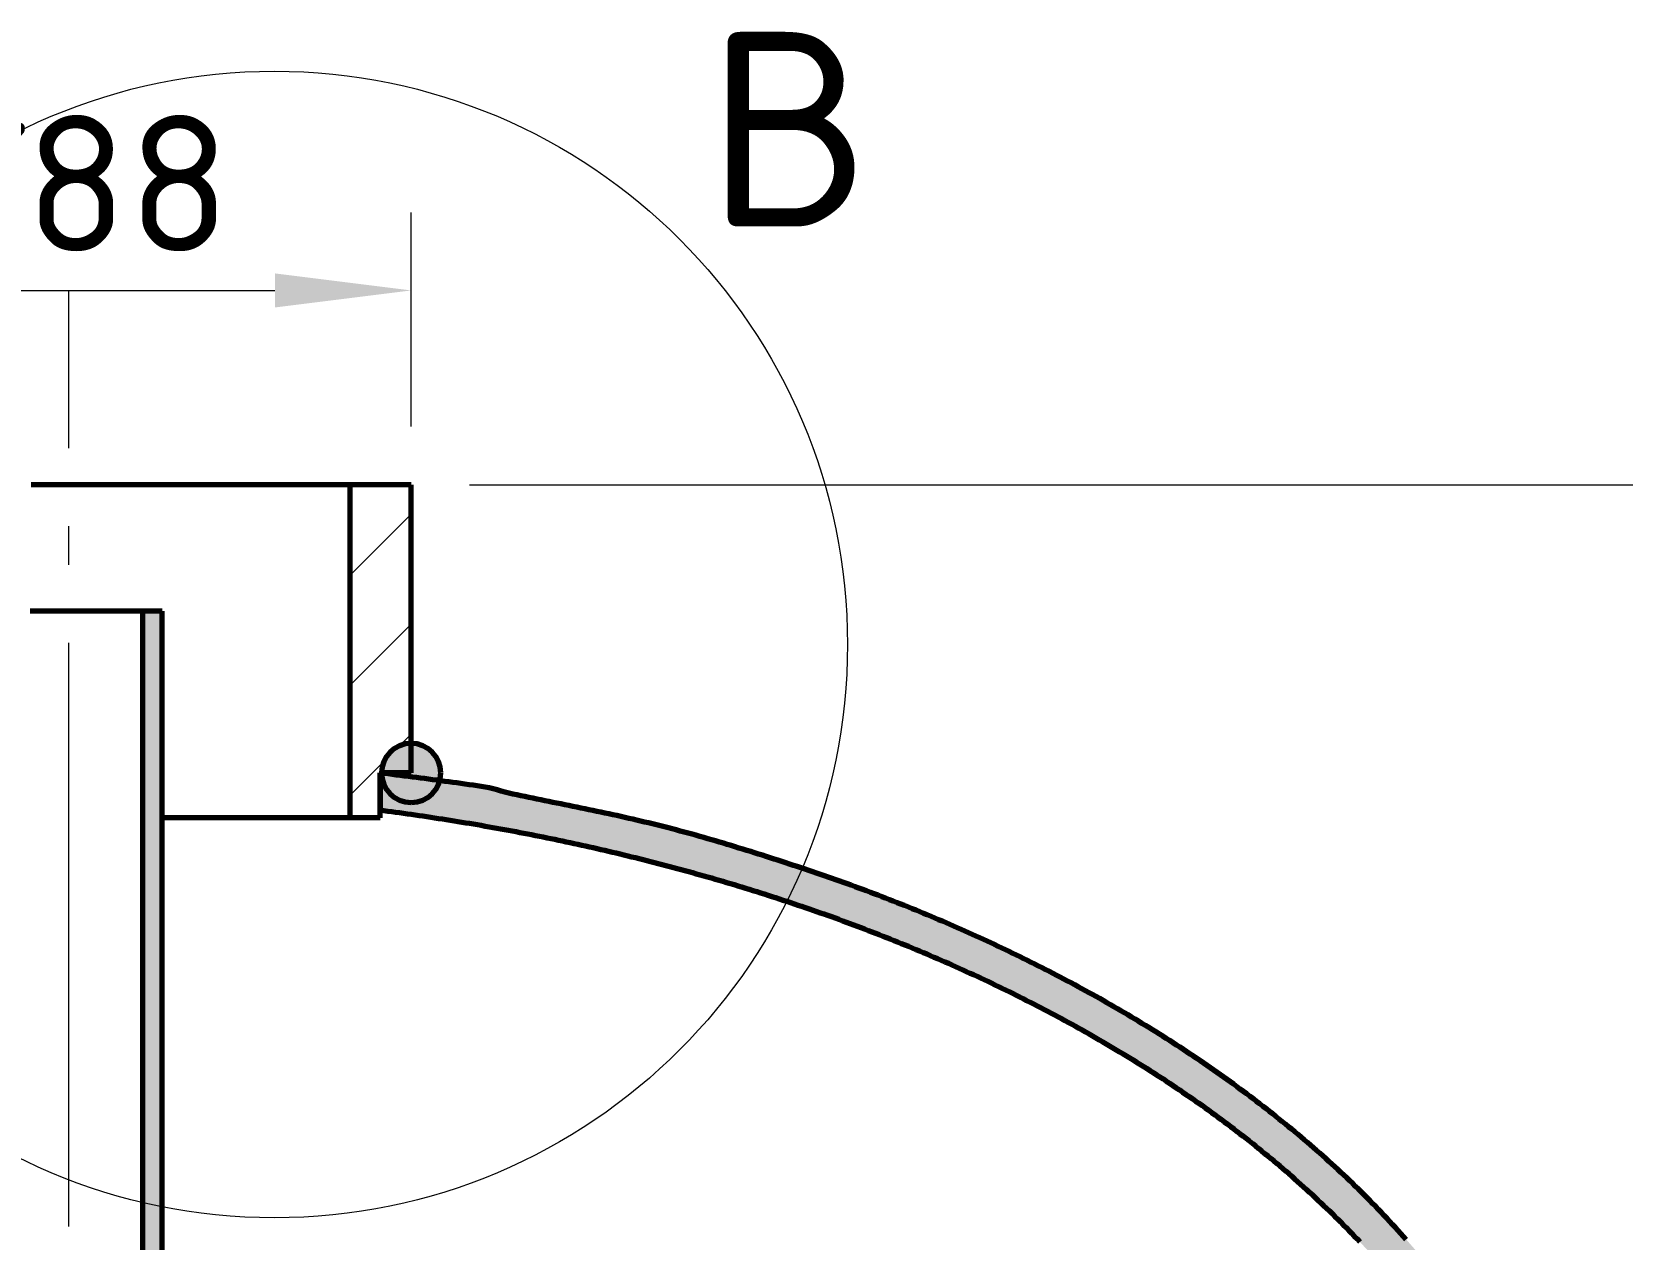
# Model space of a CAD drawing. Header units: millimetres. Extents: x 0 to 2382, y 0 to 420.
# Drawn here: x 763.05 to 803.92, y 284.65 to 315.67 of the extents above; entities that cross this region are included whole.
import ezdxf
from ezdxf.enums import TextEntityAlignment as Align

# ---------------------------------------------------------------- set-up
doc = ezdxf.new("R2010")
doc.units = ezdxf.units.MM
doc.linetypes.add('IRAM-F-TRAZO-PUNTO', pattern=[20, 15, -2, 1, -2])
for name, color, linetype, lineweight in [('01-VISIBLE', 7, 'CONTINUOUS', 70), ('03-EJE', 1, 'IRAM-F-TRAZO-PUNTO', 18), ('04-COTA', 3, 'CONTINUOUS', 18), ('05-RAYADO', 8, 'CONTINUOUS', 18), ('06-TEXTO', 7, 'CONTINUOUS', 25), ('08-FINA', 5, 'CONTINUOUS', 18)]:
    doc.layers.add(name, color=color, linetype=linetype, lineweight=lineweight)
doc.styles.add('ISO3098', font='isocpeur.ttf')
doc.dimstyles.new('FLAMA-IRAM', dxfattribs={"dimtxt": 3.5, "dimasz": 3.5, "dimexe": 2, "dimexo": 1.5, "dimgap": 1, "dimtad": 1, "dimdec": 1, "dimtxsty": 'ISO3098', "dimblk": 'IRAM_FLECHA', "dimblk1": 'IRAM_FLECHA', "dimblk2": 'IRAM_FLECHA', "dimcen": 2.5, "dimclrd": 256, "dimclre": 256, "dimclrt": 256, "dimazin": 3, "dimtfac": 1, "dimtmove": 0, "dimatfit": 3, "dimlwd": 18, "dimlwe": 18})

# ---------------------------------------------------------------- blocks, each defined once
blk = doc.blocks.new('IRAM_FLECHA')
blk.add_solid([(0, 0), (-1, 0.125), (-1, -0.125)])

msp = doc.modelspace()

# ---------------------------------------------------------------- hatches: boundary and pattern name
at = {"layer": '05-RAYADO'}
h = msp.add_hatch(dxfattribs=at)
h.set_pattern_fill('ANSI31', scale=0.62992)
h.paths.add_polyline_path([(772.8, 296.628), (772.002, 296.628), (772.002, 295.474), (771.22, 295.474), (771.22, 304.028), (772.8, 304.028)])
h = msp.add_hatch(color=7, dxfattribs=at)
h.dxf.hatch_style = 1
h.paths.add_polyline_path([(765.9, 300.788), (766.4, 300.788), (766.4, 115.922), (765.9, 115.922)])
h = msp.add_hatch(color=7, dxfattribs=at)
h.dxf.hatch_style = 1
h.paths.add_polyline_path([(773.56, 296.628), (773.559, 296.588), (773.556, 296.548), (773.55, 296.508), (773.543, 296.469), (773.534, 296.43), (773.522, 296.391), (773.509, 296.354), (773.493, 296.317), (773.476, 296.281), (773.457, 296.245), (773.435, 296.211), (773.412, 296.178), (773.388, 296.147), (773.362, 296.116), (773.334, 296.087), (773.305, 296.06), (773.274, 296.034), (773.242, 296.01), (773.209, 295.987), (773.174, 295.967), (773.139, 295.948), (773.102, 295.931), (773.065, 295.916), (773.027, 295.903), (772.989, 295.892), (772.949, 295.883), (772.91, 295.876), (772.87, 295.871), (772.83, 295.869), (772.79, 295.868), (772.75, 295.87), (772.71, 295.874), (772.67, 295.879), (772.631, 295.887), (772.592, 295.897), (772.554, 295.909), (772.516, 295.923), (772.479, 295.939), (772.443, 295.957), (772.408, 295.977), (772.375, 295.998), (772.342, 296.022), (772.311, 296.047), (772.281, 296.073), (772.252, 296.102), (772.225, 296.131), (772.2, 296.162), (772.176, 296.195), (772.154, 296.228), (772.134, 296.263), (772.115, 296.298), (772.099, 296.335), (772.084, 296.372), (772.072, 296.411), (772.061, 296.449), (772.053, 296.489), (772.047, 296.528), (772.042, 296.568), (772.04, 296.608), (772.04, 296.648), (772.042, 296.688), (772.047, 296.728), (772.053, 296.768), (772.061, 296.807), (772.072, 296.846), (772.084, 296.884), (772.099, 296.921), (772.115, 296.958), (772.134, 296.994), (772.154, 297.028), (772.176, 297.062), (772.2, 297.094), (772.225, 297.125), (772.252, 297.155), (772.281, 297.183), (772.311, 297.21), (772.342, 297.235), (772.375, 297.258), (772.408, 297.28), (772.443, 297.299), (772.479, 297.317), (772.516, 297.333), (772.554, 297.347), (772.592, 297.359), (772.631, 297.369), (772.67, 297.377), (772.71, 297.383), (772.75, 297.387), (772.79, 297.388), (772.83, 297.388), (772.87, 297.385), (772.91, 297.38), (772.949, 297.373), (772.989, 297.364), (773.027, 297.353), (773.065, 297.34), (773.102, 297.325), (773.139, 297.309), (773.174, 297.29), (773.209, 297.269), (773.242, 297.247), (773.274, 297.222), (773.305, 297.197), (773.334, 297.169), (773.362, 297.14), (773.388, 297.11), (773.412, 297.078), (773.435, 297.045), (773.457, 297.011), (773.476, 296.976), (773.493, 296.94), (773.509, 296.903), (773.522, 296.865), (773.534, 296.827), (773.543, 296.788), (773.55, 296.748), (773.556, 296.708), (773.559, 296.668)])
h = msp.add_hatch(color=7, dxfattribs=at)
h.dxf.hatch_style = 1
h.paths.add_polyline_path([(802.05, 271.552), (802.05, 269.177), (801.1, 269.177), (801.1, 271.552), (802.05, 273.452), (802.05, 273.553), (802.049, 273.654), (802.049, 273.755), (802.047, 273.857), (802.046, 273.958), (802.043, 274.059), (802.041, 274.16), (802.037, 274.261), (802.032, 274.362), (802.027, 274.463), (802.02, 274.564), (802.012, 274.665), (802.003, 274.766), (801.992, 274.866), (801.979, 274.967), (801.964, 275.067), (801.949, 275.167), (801.932, 275.267), (801.915, 275.367), (801.898, 275.466), (801.88, 275.566), (801.862, 275.665), (801.843, 275.765), (801.825, 275.864), (801.806, 275.964), (801.786, 276.063), (801.766, 276.162), (801.746, 276.261), (801.725, 276.36), (801.704, 276.459), (801.683, 276.558), (801.66, 276.657), (801.638, 276.756), (801.615, 276.854), (801.591, 276.953), (801.566, 277.051), (801.541, 277.149), (801.515, 277.247), (801.489, 277.344), (801.461, 277.442), (801.433, 277.539), (801.404, 277.636), (801.374, 277.732), (801.343, 277.829), (801.311, 277.925), (801.279, 278.021), (801.246, 278.116), (801.212, 278.212), (801.177, 278.307), (801.142, 278.402), (801.106, 278.496), (801.069, 278.59), (801.032, 278.684), (800.994, 278.778), (800.955, 278.872), (800.915, 278.965), (800.875, 279.058), (800.835, 279.15), (800.794, 279.243), (800.752, 279.335), (800.71, 279.427), (800.668, 279.519), (800.625, 279.611), (800.581, 279.702), (800.537, 279.793), (800.492, 279.884), (800.447, 279.974), (800.402, 280.065), (800.356, 280.155), (800.309, 280.245), (800.262, 280.334), (800.214, 280.424), (800.166, 280.513), (800.117, 280.601), (800.068, 280.69), (800.019, 280.778), (799.969, 280.866), (799.918, 280.953), (799.867, 281.041), (799.815, 281.128), (799.763, 281.214), (799.71, 281.301), (799.657, 281.387), (799.603, 281.473), (799.549, 281.558), (799.494, 281.643), (799.439, 281.728), (799.383, 281.813), (799.327, 281.897), (799.271, 281.981), (799.214, 282.064), (799.156, 282.148), (799.098, 282.231), (799.04, 282.313), (798.981, 282.396), (798.922, 282.478), (798.862, 282.559), (798.802, 282.641), (798.742, 282.722), (798.681, 282.803), (798.62, 282.883), (798.558, 282.964), (798.496, 283.044), (798.434, 283.123), (798.371, 283.203), (798.308, 283.282), (798.244, 283.36), (798.18, 283.439), (798.116, 283.517), (798.051, 283.595), (797.986, 283.672), (797.921, 283.75), (797.855, 283.827), (797.789, 283.903), (797.722, 283.979), (797.656, 284.055), (797.589, 284.131), (797.521, 284.207), (797.453, 284.282), (797.385, 284.357), (797.317, 284.431), (797.248, 284.505), (797.179, 284.579), (797.109, 284.653), (797.04, 284.726), (796.969, 284.799), (796.899, 284.872), (796.828, 284.944), (796.757, 285.016), (796.686, 285.088), (796.614, 285.16), (796.542, 285.231), (796.47, 285.302), (796.398, 285.372), (796.325, 285.443), (796.252, 285.513), (796.179, 285.582), (796.105, 285.652), (796.031, 285.721), (795.957, 285.79), (795.882, 285.858), (795.808, 285.926), (795.733, 285.994), (795.657, 286.062), (795.582, 286.129), (795.506, 286.196), (795.43, 286.263), (795.354, 286.33), (795.277, 286.396), (795.201, 286.462), (795.124, 286.528), (795.046, 286.593), (794.969, 286.658), (794.891, 286.723), (794.813, 286.787), (794.735, 286.852), (794.657, 286.916), (794.578, 286.979), (794.499, 287.043), (794.42, 287.106), (794.341, 287.169), (794.261, 287.231), (794.181, 287.293), (794.101, 287.355), (794.021, 287.417), (793.941, 287.479), (793.86, 287.54), (793.779, 287.601), (793.698, 287.661), (793.617, 287.722), (793.536, 287.782), (793.454, 287.842), (793.372, 287.901), (793.29, 287.96), (793.208, 288.019), (793.126, 288.078), (793.043, 288.137), (792.96, 288.195), (792.877, 288.253), (792.794, 288.311), (792.711, 288.368), (792.627, 288.425), (792.544, 288.482), (792.46, 288.539), (792.376, 288.595), (792.292, 288.651), (792.207, 288.707), (792.123, 288.763), (792.038, 288.818), (791.953, 288.873), (791.868, 288.928), (791.783, 288.982), (791.697, 289.037), (791.612, 289.091), (791.526, 289.145), (791.44, 289.198), (791.354, 289.252), (791.268, 289.305), (791.182, 289.357), (791.095, 289.41), (791.009, 289.462), (790.922, 289.514), (790.835, 289.566), (790.748, 289.618), (790.661, 289.669), (790.574, 289.72), (790.486, 289.771), (790.398, 289.822), (790.311, 289.872), (790.223, 289.922), (790.135, 289.972), (790.046, 290.022), (789.958, 290.071), (789.87, 290.12), (789.781, 290.169), (789.692, 290.218), (789.603, 290.266), (789.515, 290.314), (789.425, 290.362), (789.336, 290.41), (789.247, 290.457), (789.157, 290.505), (789.068, 290.552), (788.978, 290.599), (788.888, 290.645), (788.798, 290.691), (788.708, 290.738), (788.618, 290.783), (788.528, 290.829), (788.437, 290.874), (788.347, 290.92), (788.256, 290.965), (788.165, 291.009), (788.074, 291.054), (787.983, 291.098), (787.892, 291.142), (787.801, 291.186), (787.71, 291.23), (787.618, 291.273), (787.527, 291.316), (787.435, 291.359), (787.343, 291.402), (787.251, 291.444), (787.16, 291.486), (787.068, 291.529), (786.975, 291.57), (786.883, 291.612), (786.791, 291.653), (786.698, 291.695), (786.606, 291.735), (786.513, 291.776), (786.42, 291.817), (786.328, 291.857), (786.235, 291.897), (786.142, 291.937), (786.049, 291.977), (785.955, 292.016), (785.862, 292.055), (785.769, 292.094), (785.675, 292.133), (785.582, 292.172), (785.488, 292.21), (785.394, 292.248), (785.301, 292.286), (785.207, 292.324), (785.113, 292.362), (785.019, 292.399), (784.925, 292.436), (784.83, 292.473), (784.736, 292.51), (784.642, 292.546), (784.547, 292.583), (784.453, 292.619), (784.358, 292.655), (784.263, 292.69), (784.169, 292.726), (784.074, 292.761), (783.979, 292.796), (783.884, 292.831), (783.789, 292.866), (783.694, 292.9), (783.599, 292.935), (783.503, 292.969), (783.408, 293.003), (783.313, 293.036), (783.217, 293.07), (783.121, 293.103), (783.026, 293.136), (782.93, 293.169), (782.834, 293.202), (782.739, 293.234), (782.643, 293.267), (782.547, 293.299), (782.451, 293.331), (782.355, 293.362), (782.258, 293.394), (782.162, 293.425), (782.066, 293.456), (781.97, 293.487), (781.873, 293.518), (781.777, 293.549), (781.68, 293.579), (781.584, 293.609), (781.487, 293.639), (781.39, 293.669), (781.293, 293.699), (781.197, 293.728), (781.1, 293.757), (781.003, 293.786), (780.906, 293.815), (780.809, 293.844), (780.712, 293.872), (780.614, 293.9), (780.517, 293.929), (780.42, 293.956), (780.323, 293.984), (780.225, 294.012), (780.128, 294.039), (780.03, 294.066), (779.933, 294.093), (779.835, 294.12), (779.738, 294.146), (779.64, 294.173), (779.542, 294.199), (779.444, 294.225), (779.347, 294.251), (779.249, 294.277), (779.151, 294.302), (779.053, 294.327), (778.955, 294.353), (778.857, 294.378), (778.759, 294.402), (778.66, 294.427), (778.562, 294.451), (778.464, 294.476), (778.366, 294.5), (778.267, 294.523), (778.169, 294.547), (778.071, 294.571), (777.972, 294.594), (777.874, 294.617), (777.775, 294.64), (777.676, 294.663), (777.578, 294.685), (777.479, 294.708), (777.38, 294.73), (777.282, 294.752), (777.183, 294.774), (777.084, 294.796), (776.985, 294.817), (776.886, 294.839), (776.787, 294.86), (776.688, 294.881), (776.589, 294.902), (776.49, 294.922), (776.391, 294.943), (776.292, 294.963), (776.193, 294.983), (776.094, 295.003), (775.994, 295.023), (775.895, 295.043), (775.796, 295.062), (775.696, 295.081), (775.597, 295.1), (775.498, 295.119), (775.398, 295.138), (775.299, 295.157), (775.199, 295.175), (775.1, 295.193), (775, 295.211), (774.9, 295.229), (774.801, 295.247), (774.701, 295.264), (774.601, 295.282), (774.502, 295.299), (774.402, 295.316), (774.302, 295.333), (774.202, 295.349), (774.103, 295.366), (774.003, 295.382), (773.903, 295.398), (773.803, 295.414), (773.703, 295.43), (773.603, 295.446), (773.503, 295.461), (773.403, 295.477), (773.303, 295.492), (773.203, 295.507), (773.103, 295.522), (773.003, 295.536), (772.902, 295.551), (772.802, 295.565), (772.702, 295.579), (772.602, 295.593), (772.502, 295.607), (772.401, 295.621), (772.301, 295.634), (772.201, 295.648), (772.1, 295.661), (772, 295.674), (772, 296.628), (772.104, 296.615), (772.208, 296.602), (772.312, 296.588), (772.416, 296.575), (772.52, 296.562), (772.624, 296.548), (772.728, 296.535), (772.832, 296.522), (772.936, 296.508), (773.04, 296.495), (773.144, 296.481), (773.248, 296.467), (773.352, 296.454), (773.456, 296.44), (773.56, 296.426), (773.664, 296.412), (773.768, 296.398), (773.872, 296.384), (773.976, 296.37), (774.08, 296.356), (774.183, 296.341), (774.287, 296.326), (774.391, 296.311), (774.495, 296.295), (774.598, 296.279), (774.702, 296.261), (774.805, 296.242), (774.907, 296.22), (775.008, 296.192), (775.109, 296.161), (775.21, 296.133), (775.312, 296.109), (775.414, 296.085), (775.516, 296.063), (775.619, 296.041), (775.721, 296.019), (775.824, 295.998), (775.927, 295.977), (776.03, 295.956), (776.132, 295.935), (776.235, 295.914), (776.338, 295.893), (776.441, 295.872), (776.543, 295.851), (776.646, 295.83), (776.749, 295.809), (776.852, 295.788), (776.954, 295.767), (777.057, 295.746), (777.16, 295.725), (777.263, 295.704), (777.365, 295.683), (777.468, 295.661), (777.571, 295.64), (777.673, 295.618), (777.776, 295.596), (777.878, 295.574), (777.981, 295.552), (778.083, 295.53), (778.186, 295.507), (778.288, 295.484), (778.39, 295.461), (778.493, 295.438), (778.595, 295.414), (778.697, 295.39), (778.799, 295.366), (778.901, 295.342), (779.003, 295.317), (779.105, 295.292), (779.206, 295.267), (779.308, 295.241), (779.41, 295.215), (779.511, 295.189), (779.613, 295.162), (779.714, 295.135), (779.815, 295.108), (779.917, 295.08), (780.018, 295.053), (780.119, 295.025), (780.22, 294.996), (780.321, 294.967), (780.421, 294.938), (780.522, 294.909), (780.623, 294.88), (780.723, 294.85), (780.824, 294.82), (780.924, 294.79), (781.025, 294.76), (781.125, 294.729), (781.225, 294.698), (781.325, 294.667), (781.426, 294.636), (781.526, 294.605), (781.626, 294.574), (781.726, 294.543), (781.826, 294.511), (781.926, 294.479), (782.026, 294.447), (782.126, 294.415), (782.225, 294.383), (782.325, 294.351), (782.425, 294.319), (782.525, 294.286), (782.624, 294.253), (782.724, 294.22), (782.823, 294.187), (782.923, 294.154), (783.022, 294.12), (783.122, 294.087), (783.221, 294.053), (783.32, 294.019), (783.419, 293.985), (783.518, 293.95), (783.617, 293.916), (783.716, 293.881), (783.815, 293.846), (783.914, 293.811), (784.013, 293.776), (784.111, 293.74), (784.21, 293.704), (784.308, 293.668), (784.407, 293.632), (784.505, 293.595), (784.603, 293.558), (784.701, 293.521), (784.799, 293.484), (784.897, 293.447), (784.995, 293.409), (785.093, 293.371), (785.19, 293.333), (785.288, 293.294), (785.386, 293.256), (785.483, 293.217), (785.58, 293.178), (785.677, 293.138), (785.775, 293.099), (785.872, 293.059), (785.968, 293.019), (786.065, 292.978), (786.162, 292.938), (786.259, 292.897), (786.355, 292.856), (786.452, 292.815), (786.548, 292.774), (786.644, 292.732), (786.74, 292.69), (786.836, 292.648), (786.932, 292.606), (787.028, 292.563), (787.124, 292.52), (787.22, 292.477), (787.315, 292.434), (787.411, 292.391), (787.506, 292.347), (787.601, 292.303), (787.696, 292.259), (787.791, 292.215), (787.886, 292.17), (787.981, 292.125), (788.076, 292.08), (788.171, 292.035), (788.265, 291.99), (788.359, 291.944), (788.454, 291.898), (788.548, 291.852), (788.642, 291.806), (788.736, 291.759), (788.83, 291.712), (788.923, 291.665), (789.017, 291.618), (789.111, 291.57), (789.204, 291.522), (789.297, 291.474), (789.39, 291.426), (789.483, 291.378), (789.576, 291.329), (789.669, 291.28), (789.761, 291.23), (789.854, 291.181), (789.946, 291.131), (790.038, 291.081), (790.13, 291.031), (790.222, 290.98), (790.314, 290.93), (790.406, 290.879), (790.497, 290.827), (790.588, 290.776), (790.68, 290.724), (790.771, 290.672), (790.862, 290.62), (790.952, 290.567), (791.043, 290.514), (791.133, 290.461), (791.224, 290.408), (791.314, 290.355), (791.404, 290.301), (791.494, 290.247), (791.583, 290.192), (791.673, 290.138), (791.762, 290.083), (791.852, 290.028), (791.941, 289.972), (792.03, 289.917), (792.118, 289.861), (792.207, 289.805), (792.295, 289.748), (792.384, 289.692), (792.472, 289.635), (792.56, 289.578), (792.647, 289.52), (792.735, 289.462), (792.822, 289.404), (792.909, 289.346), (792.996, 289.288), (793.083, 289.229), (793.17, 289.17), (793.256, 289.11), (793.343, 289.051), (793.429, 288.991), (793.515, 288.931), (793.6, 288.87), (793.686, 288.809), (793.771, 288.748), (793.856, 288.687), (793.941, 288.626), (794.026, 288.564), (794.11, 288.502), (794.195, 288.439), (794.279, 288.377), (794.363, 288.314), (794.446, 288.25), (794.53, 288.187), (794.613, 288.123), (794.696, 288.059), (794.779, 287.995), (794.861, 287.93), (794.944, 287.865), (795.026, 287.8), (795.108, 287.734), (795.189, 287.668), (795.271, 287.602), (795.352, 287.536), (795.433, 287.469), (795.514, 287.402), (795.594, 287.335), (795.674, 287.268), (795.754, 287.2), (795.834, 287.132), (795.913, 287.063), (795.993, 286.994), (796.072, 286.925), (796.15, 286.856), (796.229, 286.786), (796.307, 286.717), (796.385, 286.646), (796.462, 286.576), (796.54, 286.505), (796.617, 286.434), (796.694, 286.362), (796.77, 286.291), (796.846, 286.219), (796.922, 286.146), (796.998, 286.074), (797.073, 286.001), (797.148, 285.928), (797.223, 285.854), (797.298, 285.78), (797.372, 285.706), (797.446, 285.632), (797.519, 285.557), (797.592, 285.482), (797.665, 285.406), (797.738, 285.331), (797.81, 285.255), (797.882, 285.178), (797.954, 285.102), (798.025, 285.025), (798.096, 284.948), (798.167, 284.87), (798.237, 284.792), (798.307, 284.714), (798.376, 284.636), (798.445, 284.557), (798.514, 284.478), (798.583, 284.398), (798.651, 284.319), (798.719, 284.239), (798.786, 284.158), (798.853, 284.078), (798.92, 283.997), (798.986, 283.915), (799.052, 283.834), (799.117, 283.752), (799.183, 283.67), (799.247, 283.587), (799.312, 283.504), (799.375, 283.421), (799.439, 283.338), (799.502, 283.254), (799.565, 283.17), (799.627, 283.085), (799.689, 283.001), (799.75, 282.915), (799.811, 282.83), (799.872, 282.745), (799.932, 282.659), (799.991, 282.572), (800.05, 282.486), (800.109, 282.399), (800.167, 282.312), (800.225, 282.224), (800.283, 282.136), (800.339, 282.048), (800.396, 281.96), (800.452, 281.871), (800.507, 281.782), (800.562, 281.693), (800.617, 281.603), (800.671, 281.513), (800.724, 281.423), (800.777, 281.332), (800.829, 281.242), (800.881, 281.15), (800.933, 281.059), (800.984, 280.967), (801.034, 280.875), (801.084, 280.783), (801.133, 280.691), (801.182, 280.598), (801.23, 280.505), (801.278, 280.411), (801.325, 280.317), (801.371, 280.223), (801.417, 280.129), (801.463, 280.035), (801.508, 279.94), (801.552, 279.845), (801.595, 279.749), (801.639, 279.654), (801.681, 279.558), (801.723, 279.462), (801.764, 279.365), (801.805, 279.269), (801.845, 279.172), (801.885, 279.075), (801.923, 278.977), (801.962, 278.88), (801.999, 278.782), (802.036, 278.684), (802.073, 278.585), (802.108, 278.487), (802.143, 278.388), (802.178, 278.289), (802.212, 278.189), (802.245, 278.09), (802.277, 277.99), (802.309, 277.89), (802.34, 277.79), (802.37, 277.69), (802.4, 277.589), (802.429, 277.488), (802.458, 277.387), (802.485, 277.286), (802.512, 277.185), (802.539, 277.083), (802.564, 276.982), (802.589, 276.88), (802.613, 276.778), (802.637, 276.676), (802.659, 276.573), (802.682, 276.471), (802.703, 276.368), (802.724, 276.265), (802.743, 276.162), (802.763, 276.059), (802.781, 275.956), (802.799, 275.853), (802.816, 275.749), (802.832, 275.646), (802.848, 275.542), (802.863, 275.438), (802.877, 275.334), (802.89, 275.23), (802.903, 275.126), (802.914, 275.022), (802.925, 274.917), (802.936, 274.813), (802.945, 274.709), (802.954, 274.604), (802.962, 274.5), (802.969, 274.395), (802.976, 274.29), (802.981, 274.186), (802.986, 274.081), (802.991, 273.976), (802.994, 273.871), (802.997, 273.766), (802.998, 273.662), (803, 273.557), (803, 273.452)])

# ---------------------------------------------------------------- linework, layer by layer
at = {"layer": '01-VISIBLE'}
for p, q in [((772.8, 304.028), (771.22, 304.028)), ((771.22, 304.028), (771.22, 295.474)), ((772.8, 296.628), (772.8, 304.028)), ((766.4, 300.788), (765.9, 300.788)), ((765.9, 115.922), (765.9, 300.788)), ((766.4, 115.922), (766.4, 300.788)), ((772, 296.628), (772, 295.674)), ((772.002, 295.474), (772.002, 296.628)), ((772.8, 296.628), (772.002, 296.628)), ((772.002, 295.474), (771.22, 295.474))]:
    msp.add_line(p, q, dxfattribs=at)
for points in [[(771.22, 304.028), (771.16, 304.028), (771.1, 304.028), (771.039, 304.028), (770.979, 304.028), (770.919, 304.028), (770.859, 304.028), (770.799, 304.028), (770.739, 304.028), (770.678, 304.028), (770.618, 304.028), (770.558, 304.028), (770.498, 304.028), (770.438, 304.028), (770.378, 304.028), (770.317, 304.028), (770.257, 304.028), (770.197, 304.028), (770.137, 304.028), (770.077, 304.028), (770.017, 304.028), (769.957, 304.028), (769.896, 304.028), (769.836, 304.028), (769.776, 304.028), (769.716, 304.028), (769.656, 304.028), (769.596, 304.028), (769.535, 304.028), (769.475, 304.028), (769.415, 304.028), (769.355, 304.028), (769.295, 304.028), (769.235, 304.028), (769.174, 304.028), (769.114, 304.028), (769.054, 304.028), (768.994, 304.028), (768.934, 304.028), (768.874, 304.028), (768.813, 304.028), (768.753, 304.028), (768.693, 304.028), (768.633, 304.028), (768.573, 304.028), (768.513, 304.028), (768.452, 304.028), (768.392, 304.028), (768.332, 304.028), (768.272, 304.028), (768.212, 304.028), (768.152, 304.028), (768.091, 304.028), (768.031, 304.028), (767.971, 304.028), (767.911, 304.028), (767.851, 304.028), (767.79, 304.028), (767.73, 304.028), (767.67, 304.028), (767.61, 304.028), (767.55, 304.028), (767.49, 304.028), (767.429, 304.028), (767.369, 304.028), (767.309, 304.028), (767.249, 304.028), (767.189, 304.028), (767.129, 304.028), (767.068, 304.028), (767.008, 304.028), (766.948, 304.028), (766.888, 304.028), (766.828, 304.028), (766.768, 304.028), (766.707, 304.028), (766.647, 304.028), (766.587, 304.028), (766.527, 304.028), (766.467, 304.028), (766.407, 304.028), (766.346, 304.028), (766.286, 304.028), (766.226, 304.028), (766.166, 304.028), (766.106, 304.028), (766.046, 304.028), (765.986, 304.028), (765.925, 304.028), (765.865, 304.028), (765.805, 304.028), (765.745, 304.028), (765.685, 304.028), (765.625, 304.028), (765.564, 304.028), (765.504, 304.028), (765.444, 304.028), (765.384, 304.028), (765.324, 304.028), (765.264, 304.028), (765.203, 304.028), (765.143, 304.028), (765.083, 304.028), (765.023, 304.028), (764.963, 304.028), (764.903, 304.028), (764.842, 304.028), (764.782, 304.028), (764.722, 304.028), (764.662, 304.028), (764.602, 304.028), (764.542, 304.028), (764.481, 304.028), (764.421, 304.028), (764.361, 304.028), (764.301, 304.028), (764.241, 304.028), (764.181, 304.028), (764.12, 304.028), (764.06, 304.028), (764, 304.028), (763.94, 304.028), (763.88, 304.028), (763.819, 304.028), (763.759, 304.028), (763.699, 304.028), (763.639, 304.028), (763.579, 304.028), (763.519, 304.028), (763.458, 304.028), (763.398, 304.028), (763.338, 304.028), (763.278, 304.028), (763.218, 304.028), (763.158, 304.028), (763.097, 304.028), (763.037, 304.028)], [(765.9, 300.788), (765.84, 300.788), (765.779, 300.788), (765.719, 300.788), (765.659, 300.788), (765.598, 300.788), (765.538, 300.788), (765.478, 300.788), (765.417, 300.788), (765.357, 300.788), (765.297, 300.788), (765.237, 300.788), (765.176, 300.788), (765.116, 300.788), (765.056, 300.788), (764.995, 300.788), (764.935, 300.788), (764.875, 300.788), (764.814, 300.788), (764.754, 300.788), (764.694, 300.788), (764.633, 300.788), (764.573, 300.788), (764.513, 300.788), (764.452, 300.788), (764.392, 300.788), (764.332, 300.788), (764.271, 300.788), (764.211, 300.788), (764.151, 300.788), (764.09, 300.788), (764.03, 300.788), (763.97, 300.788), (763.91, 300.788), (763.849, 300.788), (763.789, 300.788), (763.729, 300.788), (763.668, 300.788), (763.608, 300.788), (763.548, 300.788), (763.487, 300.788), (763.427, 300.788), (763.367, 300.788), (763.306, 300.788), (763.246, 300.788), (763.186, 300.788), (763.125, 300.788), (763.065, 300.788), (763.005, 300.788)], [(798.376, 284.636), (798.307, 284.714), (798.237, 284.792), (798.167, 284.87), (798.096, 284.948), (798.025, 285.025), (797.954, 285.102), (797.882, 285.178), (797.81, 285.255), (797.738, 285.331), (797.665, 285.406), (797.592, 285.482), (797.519, 285.557), (797.446, 285.632), (797.372, 285.706), (797.298, 285.78), (797.223, 285.854), (797.148, 285.928), (797.073, 286.001), (796.998, 286.074), (796.922, 286.146), (796.846, 286.219), (796.77, 286.291), (796.694, 286.362), (796.617, 286.434), (796.54, 286.505), (796.462, 286.576), (796.385, 286.646), (796.307, 286.717), (796.229, 286.786), (796.15, 286.856), (796.072, 286.925), (795.993, 286.994), (795.913, 287.063), (795.834, 287.132), (795.754, 287.2), (795.674, 287.268), (795.594, 287.335), (795.514, 287.402), (795.433, 287.469), (795.352, 287.536), (795.271, 287.602), (795.189, 287.668), (795.108, 287.734), (795.026, 287.8), (794.944, 287.865), (794.861, 287.93), (794.779, 287.995), (794.696, 288.059), (794.613, 288.123), (794.53, 288.187), (794.446, 288.25), (794.363, 288.314), (794.279, 288.377), (794.195, 288.439), (794.11, 288.502), (794.026, 288.564), (793.941, 288.626), (793.856, 288.687), (793.771, 288.748), (793.686, 288.809), (793.6, 288.87), (793.515, 288.931), (793.429, 288.991), (793.343, 289.051), (793.256, 289.11), (793.17, 289.17), (793.083, 289.229), (792.996, 289.288), (792.909, 289.346), (792.822, 289.404), (792.735, 289.462), (792.647, 289.52), (792.56, 289.578), (792.472, 289.635), (792.384, 289.692), (792.295, 289.748), (792.207, 289.805), (792.118, 289.861), (792.03, 289.917), (791.941, 289.972), (791.852, 290.028), (791.762, 290.083), (791.673, 290.138), (791.583, 290.192), (791.494, 290.247), (791.404, 290.301), (791.314, 290.355), (791.224, 290.408), (791.133, 290.461), (791.043, 290.514), (790.952, 290.567), (790.862, 290.62), (790.771, 290.672), (790.68, 290.724), (790.588, 290.776), (790.497, 290.827), (790.406, 290.879), (790.314, 290.93), (790.222, 290.98), (790.13, 291.031), (790.038, 291.081), (789.946, 291.131), (789.854, 291.181), (789.761, 291.23), (789.669, 291.28), (789.576, 291.329), (789.483, 291.378), (789.39, 291.426), (789.297, 291.474), (789.204, 291.522), (789.111, 291.57), (789.017, 291.618), (788.923, 291.665), (788.83, 291.712), (788.736, 291.759), (788.642, 291.806), (788.548, 291.852), (788.454, 291.898), (788.359, 291.944), (788.265, 291.99), (788.171, 292.035), (788.076, 292.08), (787.981, 292.125), (787.886, 292.17), (787.791, 292.215), (787.696, 292.259), (787.601, 292.303), (787.506, 292.347), (787.411, 292.391), (787.315, 292.434), (787.22, 292.477), (787.124, 292.52), (787.028, 292.563), (786.932, 292.606), (786.836, 292.648), (786.74, 292.69), (786.644, 292.732), (786.548, 292.774), (786.452, 292.815), (786.355, 292.856), (786.259, 292.897), (786.162, 292.938), (786.065, 292.978), (785.968, 293.019), (785.872, 293.059), (785.775, 293.099), (785.677, 293.138), (785.58, 293.178), (785.483, 293.217), (785.386, 293.256), (785.288, 293.294), (785.19, 293.333), (785.093, 293.371), (784.995, 293.409), (784.897, 293.447), (784.799, 293.484), (784.701, 293.521), (784.603, 293.558), (784.505, 293.595), (784.407, 293.632), (784.308, 293.668), (784.21, 293.704), (784.111, 293.74), (784.013, 293.776), (783.914, 293.811), (783.815, 293.846), (783.716, 293.881), (783.617, 293.916), (783.518, 293.95), (783.419, 293.985), (783.32, 294.019), (783.221, 294.053), (783.122, 294.087), (783.022, 294.12), (782.923, 294.154), (782.823, 294.187), (782.724, 294.22), (782.624, 294.253), (782.525, 294.286), (782.425, 294.319), (782.325, 294.351), (782.225, 294.383), (782.126, 294.415), (782.026, 294.447), (781.926, 294.479), (781.826, 294.511), (781.726, 294.543), (781.626, 294.574), (781.526, 294.605), (781.426, 294.636), (781.325, 294.667), (781.225, 294.698), (781.125, 294.729), (781.025, 294.76), (780.924, 294.79), (780.824, 294.82), (780.723, 294.85), (780.623, 294.88), (780.522, 294.909), (780.421, 294.938), (780.321, 294.967), (780.22, 294.996), (780.119, 295.025), (780.018, 295.053), (779.917, 295.08), (779.815, 295.108), (779.714, 295.135), (779.613, 295.162), (779.511, 295.189), (779.41, 295.215), (779.308, 295.241), (779.206, 295.267), (779.105, 295.292), (779.003, 295.317), (778.901, 295.342), (778.799, 295.366), (778.697, 295.39), (778.595, 295.414), (778.493, 295.438), (778.39, 295.461), (778.288, 295.484), (778.186, 295.507), (778.083, 295.53), (777.981, 295.552), (777.878, 295.574), (777.776, 295.596), (777.673, 295.618), (777.571, 295.64), (777.468, 295.661), (777.365, 295.683), (777.263, 295.704), (777.16, 295.725), (777.057, 295.746), (776.954, 295.767), (776.852, 295.788), (776.749, 295.809), (776.646, 295.83), (776.543, 295.851), (776.441, 295.872), (776.338, 295.893), (776.235, 295.914), (776.132, 295.935), (776.03, 295.956), (775.927, 295.977), (775.824, 295.998), (775.721, 296.019), (775.619, 296.041), (775.516, 296.063), (775.414, 296.085), (775.312, 296.109), (775.21, 296.133), (775.109, 296.161), (775.008, 296.192), (774.907, 296.22), (774.805, 296.242), (774.702, 296.261), (774.598, 296.279), (774.495, 296.295), (774.391, 296.311), (774.287, 296.326), (774.183, 296.341), (774.08, 296.356), (773.976, 296.37), (773.872, 296.384), (773.768, 296.398), (773.664, 296.412), (773.56, 296.426), (773.456, 296.44), (773.352, 296.454), (773.248, 296.467), (773.144, 296.481), (773.04, 296.495), (772.936, 296.508), (772.832, 296.522), (772.728, 296.535), (772.624, 296.548), (772.52, 296.562), (772.416, 296.575), (772.312, 296.588), (772.208, 296.602), (772.104, 296.615), (772, 296.628)], [(772, 295.674), (772.1, 295.661), (772.201, 295.648), (772.301, 295.634), (772.401, 295.621), (772.502, 295.607), (772.602, 295.593), (772.702, 295.579), (772.802, 295.565), (772.902, 295.551), (773.003, 295.536), (773.103, 295.522), (773.203, 295.507), (773.303, 295.492), (773.403, 295.477), (773.503, 295.461), (773.603, 295.446), (773.703, 295.43), (773.803, 295.414), (773.903, 295.398), (774.003, 295.382), (774.103, 295.366), (774.202, 295.349), (774.302, 295.333), (774.402, 295.316), (774.502, 295.299), (774.601, 295.282), (774.701, 295.264), (774.801, 295.247), (774.9, 295.229), (775, 295.211), (775.1, 295.193), (775.199, 295.175), (775.299, 295.157), (775.398, 295.138), (775.498, 295.119), (775.597, 295.1), (775.696, 295.081), (775.796, 295.062), (775.895, 295.043), (775.994, 295.023), (776.094, 295.003), (776.193, 294.983), (776.292, 294.963), (776.391, 294.943), (776.49, 294.922), (776.589, 294.902), (776.688, 294.881), (776.787, 294.86), (776.886, 294.839), (776.985, 294.817), (777.084, 294.796), (777.183, 294.774), (777.282, 294.752), (777.38, 294.73), (777.479, 294.708), (777.578, 294.685), (777.676, 294.663), (777.775, 294.64), (777.874, 294.617), (777.972, 294.594), (778.071, 294.571), (778.169, 294.547), (778.267, 294.523), (778.366, 294.5), (778.464, 294.476), (778.562, 294.451), (778.66, 294.427), (778.759, 294.402), (778.857, 294.378), (778.955, 294.353), (779.053, 294.327), (779.151, 294.302), (779.249, 294.277), (779.347, 294.251), (779.444, 294.225), (779.542, 294.199), (779.64, 294.173), (779.738, 294.146), (779.835, 294.12), (779.933, 294.093), (780.03, 294.066), (780.128, 294.039), (780.225, 294.012), (780.323, 293.984), (780.42, 293.956), (780.517, 293.929), (780.614, 293.9), (780.712, 293.872), (780.809, 293.844), (780.906, 293.815), (781.003, 293.786), (781.1, 293.757), (781.197, 293.728), (781.293, 293.699), (781.39, 293.669), (781.487, 293.639), (781.584, 293.609), (781.68, 293.579), (781.777, 293.549), (781.873, 293.518), (781.97, 293.487), (782.066, 293.456), (782.162, 293.425), (782.258, 293.394), (782.355, 293.362), (782.451, 293.331), (782.547, 293.299), (782.643, 293.267), (782.739, 293.234), (782.834, 293.202), (782.93, 293.169), (783.026, 293.136), (783.121, 293.103), (783.217, 293.07), (783.313, 293.036), (783.408, 293.003), (783.503, 292.969), (783.599, 292.935), (783.694, 292.9), (783.789, 292.866), (783.884, 292.831), (783.979, 292.796), (784.074, 292.761), (784.169, 292.726), (784.263, 292.69), (784.358, 292.655), (784.453, 292.619), (784.547, 292.583), (784.642, 292.546), (784.736, 292.51), (784.83, 292.473), (784.925, 292.436), (785.019, 292.399), (785.113, 292.362), (785.207, 292.324), (785.301, 292.286), (785.394, 292.248), (785.488, 292.21), (785.582, 292.172), (785.675, 292.133), (785.769, 292.094), (785.862, 292.055), (785.955, 292.016), (786.049, 291.977), (786.142, 291.937), (786.235, 291.897), (786.328, 291.857), (786.42, 291.817), (786.513, 291.776), (786.606, 291.735), (786.698, 291.695), (786.791, 291.653), (786.883, 291.612), (786.975, 291.57), (787.068, 291.529), (787.16, 291.486), (787.251, 291.444), (787.343, 291.402), (787.435, 291.359), (787.527, 291.316), (787.618, 291.273), (787.71, 291.23), (787.801, 291.186), (787.892, 291.142), (787.983, 291.098), (788.074, 291.054), (788.165, 291.009), (788.256, 290.965), (788.347, 290.92), (788.437, 290.874), (788.528, 290.829), (788.618, 290.783), (788.708, 290.738), (788.798, 290.691), (788.888, 290.645), (788.978, 290.599), (789.068, 290.552), (789.157, 290.505), (789.247, 290.457), (789.336, 290.41), (789.425, 290.362), (789.515, 290.314), (789.603, 290.266), (789.692, 290.218), (789.781, 290.169), (789.87, 290.12), (789.958, 290.071), (790.046, 290.022), (790.135, 289.972), (790.223, 289.922), (790.311, 289.872), (790.398, 289.822), (790.486, 289.771), (790.574, 289.72), (790.661, 289.669), (790.748, 289.618), (790.835, 289.566), (790.922, 289.514), (791.009, 289.462), (791.095, 289.41), (791.182, 289.357), (791.268, 289.305), (791.354, 289.252), (791.44, 289.198), (791.526, 289.145), (791.612, 289.091), (791.697, 289.037), (791.783, 288.982), (791.868, 288.928), (791.953, 288.873), (792.038, 288.818), (792.123, 288.763), (792.207, 288.707), (792.292, 288.651), (792.376, 288.595), (792.46, 288.539), (792.544, 288.482), (792.627, 288.425), (792.711, 288.368), (792.794, 288.311), (792.877, 288.253), (792.96, 288.195), (793.043, 288.137), (793.126, 288.078), (793.208, 288.019), (793.29, 287.96), (793.372, 287.901), (793.454, 287.842), (793.536, 287.782), (793.617, 287.722), (793.698, 287.661), (793.779, 287.601), (793.86, 287.54), (793.941, 287.479), (794.021, 287.417), (794.101, 287.355), (794.181, 287.293), (794.261, 287.231), (794.341, 287.169), (794.42, 287.106), (794.499, 287.043), (794.578, 286.979), (794.657, 286.916), (794.735, 286.852), (794.813, 286.787), (794.891, 286.723), (794.969, 286.658), (795.046, 286.593), (795.124, 286.528), (795.201, 286.462), (795.277, 286.396), (795.354, 286.33), (795.43, 286.263), (795.506, 286.196), (795.582, 286.129), (795.657, 286.062), (795.733, 285.994), (795.808, 285.926), (795.882, 285.858), (795.957, 285.79), (796.031, 285.721), (796.105, 285.652), (796.179, 285.582), (796.252, 285.513), (796.325, 285.443), (796.398, 285.372), (796.47, 285.302), (796.542, 285.231), (796.614, 285.16), (796.686, 285.088), (796.757, 285.016), (796.828, 284.944), (796.899, 284.872), (796.969, 284.799), (797.04, 284.726), (797.109, 284.653), (797.179, 284.579)], [(771.22, 295.474), (771.16, 295.474), (771.1, 295.474), (771.039, 295.474), (770.979, 295.474), (770.919, 295.474), (770.859, 295.474), (770.798, 295.474), (770.738, 295.474), (770.678, 295.474), (770.617, 295.474), (770.557, 295.474), (770.497, 295.474), (770.437, 295.474), (770.376, 295.474), (770.316, 295.474), (770.256, 295.474), (770.196, 295.474), (770.135, 295.474), (770.075, 295.474), (770.015, 295.474), (769.955, 295.474), (769.894, 295.474), (769.834, 295.474), (769.774, 295.474), (769.714, 295.474), (769.654, 295.474), (769.593, 295.474), (769.533, 295.474), (769.473, 295.474), (769.413, 295.474), (769.352, 295.474), (769.292, 295.474), (769.232, 295.474), (769.172, 295.474), (769.111, 295.474), (769.051, 295.474), (768.991, 295.474), (768.931, 295.474), (768.87, 295.474), (768.81, 295.474), (768.75, 295.474), (768.689, 295.474), (768.629, 295.474), (768.569, 295.474), (768.509, 295.474), (768.448, 295.474), (768.388, 295.474), (768.328, 295.474), (768.268, 295.474), (768.207, 295.474), (768.147, 295.474), (768.087, 295.474), (768.027, 295.474), (767.966, 295.474), (767.906, 295.474), (767.846, 295.474), (767.786, 295.474), (767.726, 295.474), (767.665, 295.474), (767.605, 295.474), (767.545, 295.474), (767.485, 295.474), (767.424, 295.474), (767.364, 295.474), (767.304, 295.474), (767.244, 295.474), (767.183, 295.474), (767.123, 295.474), (767.063, 295.474), (767.003, 295.474), (766.942, 295.474), (766.882, 295.474), (766.822, 295.474), (766.761, 295.474), (766.701, 295.474), (766.641, 295.474), (766.581, 295.474), (766.52, 295.474), (766.46, 295.474), (766.4, 295.474)]]:
    msp.add_lwpolyline(points, dxfattribs=at)
for start, end in [(90, -90), (0, 90), (-90, 0)]:
    msp.add_arc((772.8, 296.628), 0.76, start, end, dxfattribs=at)
at = {"layer": '03-EJE'}
msp.add_line((764, 104.972), (764, 309.028), dxfattribs=at)
at = {"layer": '08-FINA'}
msp.add_circle((769.28, 299.928), 14.733, dxfattribs=at)

# ---------------------------------------------------------------- texts
at = {"layer": '06-TEXTO', "style": 'ISO3098'}
msp.add_text('B', height=5, dxfattribs=at).set_placement((782.526, 313.175), align=Align.MIDDLE_CENTER)

# ---------------------------------------------------------------- dimensions: what is measured, and where the dimension line sits
at = {"layer": '04-COTA'}
msp.add_linear_dim(base=(755.2, 309.028), p1=(755.2, 304.028), p2=(772.8, 304.028), dimstyle='FLAMA-IRAM', override={"dimlfac": 5, "dimpost": '%%c<>'}, dxfattribs=at).render()
for base, p1 in [((825, 109.972), (803, 109.972)), ((814, 271.552), (803, 271.552))]:
    msp.add_linear_dim(base=base, p1=p1, p2=(772.8, 304.028), angle=90, dimstyle='FLAMA-IRAM', override={"dimlfac": 5}, dxfattribs=at).render()

doc.saveas('drawing.dxf')
